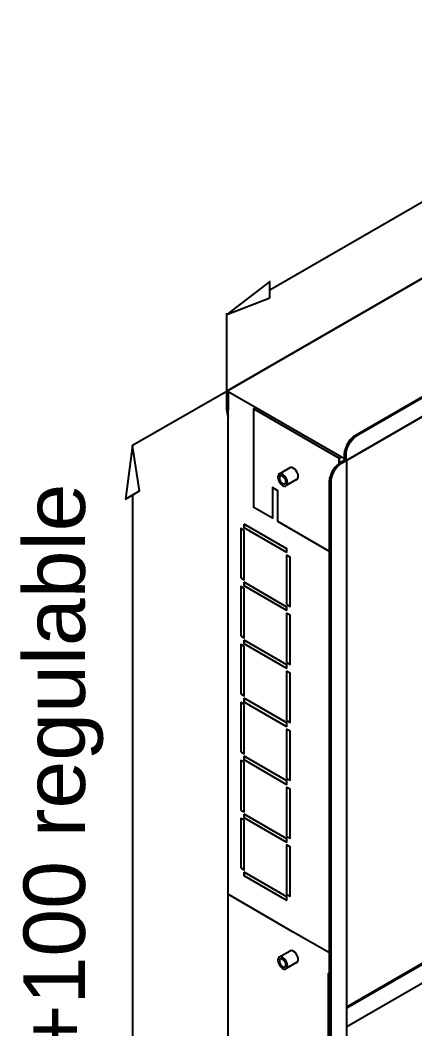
# Model space of a CAD drawing. Header units: millimetres. Extents: x 441156 to 441876, y 4514765 to 4515211.
# Drawn here: x 441492.43 to 441493.087, y 4515045.912 to 4515047.593 of the extents above; entities that cross this region are included whole.
import ezdxf

# ---------------------------------------------------------------- set-up
doc = ezdxf.new("R2010")
doc.units = ezdxf.units.MM
doc.layers.add('01_textos', color=7, linetype='Continuous')
doc.layers.add('Cassette', color=7, linetype='Continuous')
doc.styles.add('NIEVES2', font='sanss___.ttf')

msp = doc.modelspace()

# ---------------------------------------------------------------- linework, layer by layer
at = {"layer": 'Cassette', "color": 5}
for points in [[(441492.84568313, 4515047.14413154), (441493.77205711, 4515047.67903781)], [(441492.84568313, 4515047.13068418), (441492.84568313, 4515047.15795244), (441492.77433739, 4515047.10304237), (441492.84568313, 4515047.13068418)], [(441492.77433739, 4515046.97641303), (441492.77433739, 4515047.1052836)], [(441492.77284324, 4515046.9741718), (441492.61704259, 4515046.88443269)], [(441492.60508938, 4515046.79515714), (441492.62862227, 4515046.80897804), (441492.61704259, 4515046.88443269), (441492.60508938, 4515046.79515714)], [(441492.61704259, 4515046.80225436), (441492.61704259, 4515045.56584393)]]:
    msp.add_lwpolyline(points, dxfattribs=at)
at = {"layer": 'Cassette', "color": 254}
for points in [[(441492.77433739, 4515046.94466231), (441492.77508447, 4515046.93831216), (441492.77620508, 4515046.93270909), (441492.77508447, 4515046.93831216), (441492.77433739, 4515046.94466231), (441492.77433739, 4515046.97529241), (441493.84340285, 4515047.59237701)], [(441493.84340285, 4515047.59237701), (441492.77433739, 4515046.97529241), (441492.77620508, 4515046.9741718), (441492.77620508, 4515046.94354169)], [(441494.03502779, 4515047.498619), (441494.03241302, 4515047.49973962), (441494.02905118, 4515047.50011315), (441494.0253158, 4515047.49973962), (441494.02158042, 4515047.49787193), (441492.98837461, 4515046.90133191)], [(441492.97044479, 4515046.86024274), (441492.97231248, 4515046.85912213), (441494.04100439, 4515047.47620673), (441494.04100439, 4515047.48666579)], [(441494.02158042, 4515047.49787193), (441492.98837461, 4515046.90133191)], [(441494.02344811, 4515047.49675131), (441492.98986876, 4515046.9002113)], [(441494.02344811, 4515047.49675131), (441492.98986876, 4515046.9002113)], [(441494.04100439, 4515047.47620673), (441492.97231248, 4515046.85912213), (441492.97231248, 4515046.86958119)], [(441494.04100439, 4515047.47620673), (441492.97231248, 4515046.85912213), (441492.97231248, 4515046.86136336)], [(441492.97231248, 4515046.85912213), (441494.04100439, 4515047.47620673)], [(441492.77433739, 4515046.94466231), (441492.77433739, 4515046.97529241), (441492.77620508, 4515046.9741718), (441492.77620508, 4515046.97230411)], [(441492.77620508, 4515046.9741718), (441492.77620508, 4515046.94354169)], [(441492.77620508, 4515046.9741718), (441492.77620508, 4515046.97230411)], [(441492.97418017, 4515045.70825188), (441492.97418017, 4515046.86024274), (441492.77620508, 4515046.9741718)], [(441492.77620508, 4515045.82031325), (441492.77620508, 4515046.97230411)], [(441492.77620508, 4515045.82031325), (441492.77620508, 4515046.97230411)], [(441492.85016559, 4515046.76312289), (441492.81916194, 4515046.78105271), (441492.81916194, 4515046.94540938), (441492.82065609, 4515046.94653)], [(441492.82065609, 4515046.94653), (441492.81916194, 4515046.94540938)], [(441492.81916194, 4515046.94540938), (441492.96147988, 4515046.86323105), (441492.96521526, 4515046.86547227)], [(441492.81916194, 4515046.78105271), (441492.81916194, 4515046.94540938), (441492.96147988, 4515046.86323105)], [(441492.97081833, 4515046.87481072), (441492.97565564, 4515046.88798727), (441492.9796274, 4515046.89378411), (441492.98463923, 4515046.89871715)], [(441492.98463923, 4515046.89871715), (441492.9796274, 4515046.89378411), (441492.97565564, 4515046.88798727), (441492.97081833, 4515046.87481072)], [(441492.97268602, 4515046.87369011), (441492.97420993, 4515046.88026262), (441492.97742995, 4515046.88696004), (441492.98650692, 4515046.89797007)], [(441492.98650692, 4515046.89797007), (441492.97742995, 4515046.88696004), (441492.97420993, 4515046.88026262), (441492.97268602, 4515046.87369011)], [(441492.98463923, 4515046.89871715), (441492.98837461, 4515046.90133191)], [(441492.98837461, 4515046.90133191), (441492.98463923, 4515046.89871715)], [(441492.98650692, 4515046.89797007), (441492.98986876, 4515046.9002113)], [(441492.98986876, 4515046.9002113), (441492.98650692, 4515046.89797007)], [(441492.96147988, 4515046.85501321), (441492.96147988, 4515046.86323105), (441492.96334757, 4515046.86435166)], [(441492.96147988, 4515046.86323105), (441492.96147988, 4515046.85501321)], [(441492.97044479, 4515046.87032827), (441492.97081833, 4515046.87481072)], [(441492.97081833, 4515046.87481072), (441492.97044479, 4515046.87032827)], [(441492.97044479, 4515046.86024274), (441492.97044479, 4515046.87032827)], [(441492.97044479, 4515046.86024274), (441492.97044479, 4515046.87032827)], [(441492.97231248, 4515046.86958119), (441492.97231248, 4515046.85912213), (441492.97044479, 4515046.86024274)], [(441492.97231248, 4515046.86958119), (441492.97268602, 4515046.87369011)], [(441492.97268602, 4515046.87369011), (441492.97231248, 4515046.86958119)], [(441492.97231248, 4515046.86136336), (441492.97231248, 4515046.85912213)], [(441492.86099819, 4515046.83670986), (441492.87967508, 4515046.84754245)], [(441492.88938707, 4515046.82737141), (441492.89125476, 4515046.82811848), (441492.89237537, 4515046.82998617), (441492.89274891, 4515046.83260094), (441492.89274891, 4515046.83596278), (441492.89125476, 4515046.83932462), (441492.8897606, 4515046.84231292), (441492.88751938, 4515046.84492769), (441492.88490461, 4515046.84679538), (441492.88228985, 4515046.84791599), (441492.88004862, 4515046.84754245), (441492.87818093, 4515046.84642184)], [(441492.94579129, 4515046.8292391), (441492.95062393, 4515046.84272148), (441492.95465989, 4515046.84846375), (441492.95998573, 4515046.85351906)], [(441492.96147988, 4515046.85277199), (441492.95256166, 4515046.84176429), (441492.94952258, 4515046.83535957), (441492.94765898, 4515046.82849202)], [(441492.95998573, 4515046.85351906), (441492.96334757, 4515046.85613383)], [(441492.95998573, 4515046.85351906), (441492.96334757, 4515046.85613383)], [(441492.96521526, 4515046.85501321), (441492.96147988, 4515046.85277199)], [(441492.96334757, 4515046.85613383), (441492.97044479, 4515046.86024274)], [(441492.96334757, 4515046.85613383), (441492.97044479, 4515046.86024274)], [(441492.96521526, 4515046.85501321), (441492.97418017, 4515046.86024274)], [(441492.97418017, 4515046.86024274), (441492.96521526, 4515046.85501321)], [(441492.97418017, 4515045.70825188), (441492.97418017, 4515046.86024274)], [(441492.85950403, 4515046.83446863), (441492.8591305, 4515046.83185386), (441492.85950403, 4515046.82886556), (441492.86062465, 4515046.82550372), (441492.86249234, 4515046.82251542), (441492.86473356, 4515046.81990065), (441492.86697479, 4515046.81803296), (441492.86958956, 4515046.81691235), (441492.87183078, 4515046.81691235), (441492.87369847, 4515046.81803296), (441492.87481909, 4515046.81990065), (441492.87519263, 4515046.82251542), (441492.87519263, 4515046.82251542)], [(441492.87369847, 4515046.82886556), (441492.87120744, 4515046.8326739), (441492.86720358, 4515046.83626628), (441492.86289856, 4515046.83755907), (441492.86101176, 4515046.83669198), (441492.85950403, 4515046.83446863)], [(441492.87257786, 4515046.82400957), (441492.87220432, 4515046.82662433), (441492.86921602, 4515046.83185386), (441492.86697479, 4515046.83334801), (441492.8651071, 4515046.83409509), (441492.86323941, 4515046.83372155), (441492.8621188, 4515046.83260094), (441492.86174526, 4515046.83035971), (441492.8621188, 4515046.82774495), (441492.86323941, 4515046.82513018), (441492.8651071, 4515046.82288895), (441492.86697479, 4515046.82102126), (441492.86921602, 4515046.82027419), (441492.87071017, 4515046.82064773), (441492.87220432, 4515046.82214188), (441492.87257786, 4515046.82400957), (441492.87257786, 4515046.82400957)], [(441492.89050768, 4515046.82774495), (441492.8729514, 4515046.81765942)], [(441492.87519263, 4515046.82251542), (441492.87481909, 4515046.82587726), (441492.87369847, 4515046.82886556)], [(441492.94541775, 4515046.82513018), (441492.94579129, 4515046.8292391)], [(441492.94765898, 4515046.82849202), (441492.94728544, 4515046.82400957)], [(441492.94765898, 4515046.82849202), (441492.94728544, 4515046.82400957)], [(441492.94541775, 4515046.70783928), (441492.8591305, 4515046.75789336), (441492.8591305, 4515046.80906805), (441492.85016559, 4515046.81429758), (441492.85016559, 4515046.76312289), (441492.81916194, 4515046.78105271)], [(441492.8591305, 4515046.75789336), (441492.8591305, 4515046.80906805), (441492.85016559, 4515046.81429758), (441492.85016559, 4515046.76312289)], [(441492.94541775, 4515046.82513018), (441492.94541775, 4515045.71422848)], [(441492.94541775, 4515045.71422848), (441492.94541775, 4515046.82513018)], [(441492.94728544, 4515046.82400957), (441492.94728544, 4515045.71348141)], [(441492.94728544, 4515046.82400957), (441492.94728544, 4515045.71348141)], [(441492.80309981, 4515046.74295184), (441492.79749674, 4515046.74594015), (441492.79749674, 4515046.66376181)], [(441492.80309981, 4515046.74295184), (441492.79749674, 4515046.74594015)], [(441492.80309981, 4515046.75303737), (441492.80309981, 4515046.74706076)], [(441492.87407201, 4515046.70597159), (441492.80309981, 4515046.74706076), (441492.80309981, 4515046.75303737)], [(441492.87407201, 4515046.70597159), (441492.87407201, 4515046.7119482), (441492.80309981, 4515046.75303737)], [(441492.94541775, 4515046.70783928), (441492.8591305, 4515046.75789336)], [(441492.79749674, 4515046.66376181), (441492.80309981, 4515046.66077351), (441492.80309981, 4515046.74295184)], [(441492.87407201, 4515046.6193108), (441492.87407201, 4515046.70186268), (441492.87967508, 4515046.69850084)], [(441492.87407201, 4515046.6193108), (441492.87967508, 4515046.6163225), (441492.87967508, 4515046.69850084)], [(441492.80309981, 4515046.64620553), (441492.79749674, 4515046.64919383), (441492.79749674, 4515046.5670155)], [(441492.80309981, 4515046.64620553), (441492.79749674, 4515046.64919383)], [(441492.79749674, 4515046.5670155), (441492.80309981, 4515046.56402719), (441492.80309981, 4515046.64620553)], [(441492.80309981, 4515046.65666459), (441492.80309981, 4515046.65031445)], [(441492.87407201, 4515046.60922528), (441492.80309981, 4515046.65031445), (441492.80309981, 4515046.65666459)], [(441492.87407201, 4515046.60922528), (441492.87407201, 4515046.61520188), (441492.80309981, 4515046.65666459)], [(441492.87407201, 4515046.52293803), (441492.87407201, 4515046.60511636), (441492.87967508, 4515046.60212806)], [(441492.87407201, 4515046.52293803), (441492.87967508, 4515046.51957618), (441492.87967508, 4515046.60212806)], [(441492.80309981, 4515046.55991828), (441492.80309981, 4515046.55356813)], [(441492.87407201, 4515046.51247896), (441492.80309981, 4515046.55356813), (441492.80309981, 4515046.55991828)], [(441492.87407201, 4515046.51247896), (441492.87407201, 4515046.51882911), (441492.80309981, 4515046.55991828)], [(441492.80309981, 4515046.54945922), (441492.79749674, 4515046.55244752), (441492.79749674, 4515046.47026918)], [(441492.80309981, 4515046.54945922), (441492.79749674, 4515046.55244752)], [(441492.79749674, 4515046.47026918), (441492.80309981, 4515046.46728088), (441492.80309981, 4515046.54945922)], [(441492.87407201, 4515046.42619171), (441492.87407201, 4515046.50837005), (441492.87967508, 4515046.50538174)], [(441492.87407201, 4515046.42619171), (441492.87967508, 4515046.42282987), (441492.87967508, 4515046.50538174)], [(441492.80309981, 4515046.46317196), (441492.80309981, 4515046.45682182)], [(441492.87407201, 4515046.41573265), (441492.80309981, 4515046.45682182), (441492.80309981, 4515046.46317196)], [(441492.87407201, 4515046.41573265), (441492.87407201, 4515046.42208279), (441492.80309981, 4515046.46317196)], [(441492.80309981, 4515046.4527129), (441492.79749674, 4515046.45607474), (441492.79749674, 4515046.37352287)], [(441492.80309981, 4515046.4527129), (441492.79749674, 4515046.45607474)], [(441492.79749674, 4515046.37352287), (441492.80309981, 4515046.37053456), (441492.80309981, 4515046.4527129)], [(441492.87407201, 4515046.3294454), (441492.87407201, 4515046.41162373), (441492.87967508, 4515046.40863543)], [(441492.87407201, 4515046.3294454), (441492.87967508, 4515046.32645709), (441492.87967508, 4515046.40863543)], [(441492.80309981, 4515046.35634012), (441492.79749674, 4515046.35932843), (441492.79749674, 4515046.27677655)], [(441492.80309981, 4515046.35634012), (441492.79749674, 4515046.35932843)], [(441492.80309981, 4515046.36642565), (441492.80309981, 4515046.36044904)], [(441492.87407201, 4515046.31898633), (441492.80309981, 4515046.36044904), (441492.80309981, 4515046.36642565)], [(441492.87407201, 4515046.31898633), (441492.87407201, 4515046.32533648), (441492.80309981, 4515046.36642565)], [(441492.79749674, 4515046.27677655), (441492.80309981, 4515046.27378825), (441492.80309981, 4515046.35634012)], [(441492.87407201, 4515046.23269908), (441492.87407201, 4515046.31487742), (441492.87967508, 4515046.31188911)], [(441492.87407201, 4515046.23269908), (441492.87967508, 4515046.22971078), (441492.87967508, 4515046.31188911)], [(441492.80309981, 4515046.25959381), (441492.79749674, 4515046.26258211), (441492.79749674, 4515046.18040378)], [(441492.80309981, 4515046.25959381), (441492.79749674, 4515046.26258211)], [(441492.79749674, 4515046.18040378), (441492.80309981, 4515046.17704194), (441492.80309981, 4515046.25959381)], [(441492.80309981, 4515046.26967933), (441492.80309981, 4515046.26370273)], [(441492.87407201, 4515046.22261356), (441492.80309981, 4515046.26370273), (441492.80309981, 4515046.26967933)], [(441492.87407201, 4515046.22261356), (441492.87407201, 4515046.22859016), (441492.80309981, 4515046.26967933)], [(441492.87407201, 4515046.13595277), (441492.87407201, 4515046.21850464), (441492.87967508, 4515046.2151428)], [(441492.87407201, 4515046.13595277), (441492.87967508, 4515046.13296446), (441492.87967508, 4515046.2151428)], [(441492.80309981, 4515046.17293302), (441492.80309981, 4515046.16695641)], [(441492.87407201, 4515046.12586724), (441492.80309981, 4515046.16695641), (441492.80309981, 4515046.17293302)], [(441492.87407201, 4515046.12586724), (441492.87407201, 4515046.13184385), (441492.80309981, 4515046.17293302)], [(441492.94541775, 4515046.03845938), (441492.88490461, 4515046.0731984), (441492.77807277, 4515046.13520569)], [(441492.97418017, 4515045.94881028), (441493.26068373, 4515046.11428757)], [(441492.97418017, 4515045.94694259), (441493.26143081, 4515046.11279342)], [(441492.97418017, 4515045.91593895), (441493.2849637, 4515046.09561067)], [(441492.86099819, 4515046.03136216), (441492.87967508, 4515046.04219476)], [(441492.88938707, 4515046.02202371), (441492.89125476, 4515046.02277079), (441492.89237537, 4515046.02463847), (441492.89274891, 4515046.02725324), (441492.89274891, 4515046.03061508), (441492.89125476, 4515046.03397692), (441492.8897606, 4515046.03696522), (441492.88751938, 4515046.03957999), (441492.88490461, 4515046.04144768), (441492.88228985, 4515046.04256829), (441492.88004862, 4515046.04219476), (441492.87818093, 4515046.04107414)], [(441492.85950403, 4515046.02912093), (441492.8591305, 4515046.02650616), (441492.85950403, 4515046.02351786), (441492.86062465, 4515046.02015602), (441492.86249234, 4515046.01716772), (441492.86473356, 4515046.01455295), (441492.86697479, 4515046.01268526), (441492.86958956, 4515046.01156465), (441492.87183078, 4515046.01156465), (441492.87369847, 4515046.01268526), (441492.87481909, 4515046.01455295), (441492.87519263, 4515046.01716772), (441492.87519263, 4515046.01716772)], [(441492.87369847, 4515046.02351786), (441492.87121007, 4515046.0273262), (441492.86720592, 4515046.03091858), (441492.86289944, 4515046.03221137), (441492.86101201, 4515046.03134428), (441492.85950403, 4515046.02912093)], [(441492.87257786, 4515046.01866187), (441492.87220432, 4515046.02127663), (441492.86921602, 4515046.02650616), (441492.86697479, 4515046.02800032), (441492.8651071, 4515046.02874739), (441492.86323941, 4515046.02837385), (441492.8621188, 4515046.02725324), (441492.86174526, 4515046.02501201), (441492.8621188, 4515046.02239725), (441492.86323941, 4515046.01978248), (441492.8651071, 4515046.01754125), (441492.86697479, 4515046.01567357), (441492.86921602, 4515046.01492649), (441492.87071017, 4515046.01530003), (441492.87220432, 4515046.01679418), (441492.87257786, 4515046.01866187), (441492.87257786, 4515046.01866187)], [(441492.89050768, 4515046.02239725), (441492.8729514, 4515046.01231172)], [(441492.87519263, 4515046.01716772), (441492.87481909, 4515046.02015602), (441492.87369847, 4515046.02351786)], [(441492.94355006, 4515045.46657286), (441492.94355006, 4515046.00446743), (441492.94541775, 4515046.00558804)]]:
    msp.add_lwpolyline(points, dxfattribs=at)
for centre, radius, start, end in [((441492.98369745, 4515046.8232735), 0.0383247, 128.09550757, 177.22315652), ((441492.98711105, 4515046.82143307), 0.04008805, 123.10618741, 169.85570917)]:
    msp.add_arc(centre, radius, start, end, dxfattribs=at)

# ---------------------------------------------------------------- texts
at = {"layer": '01_textos', "insert": (441492.43517342, 4515045.72576538), "char_height": 0.1025611647, "width": 5.9438764329, "attachment_point": 1, "rotation": 90, "style": 'NIEVES2'}
msp.add_mtext('H +100 regulable', dxfattribs=at)

doc.saveas('drawing.dxf')
